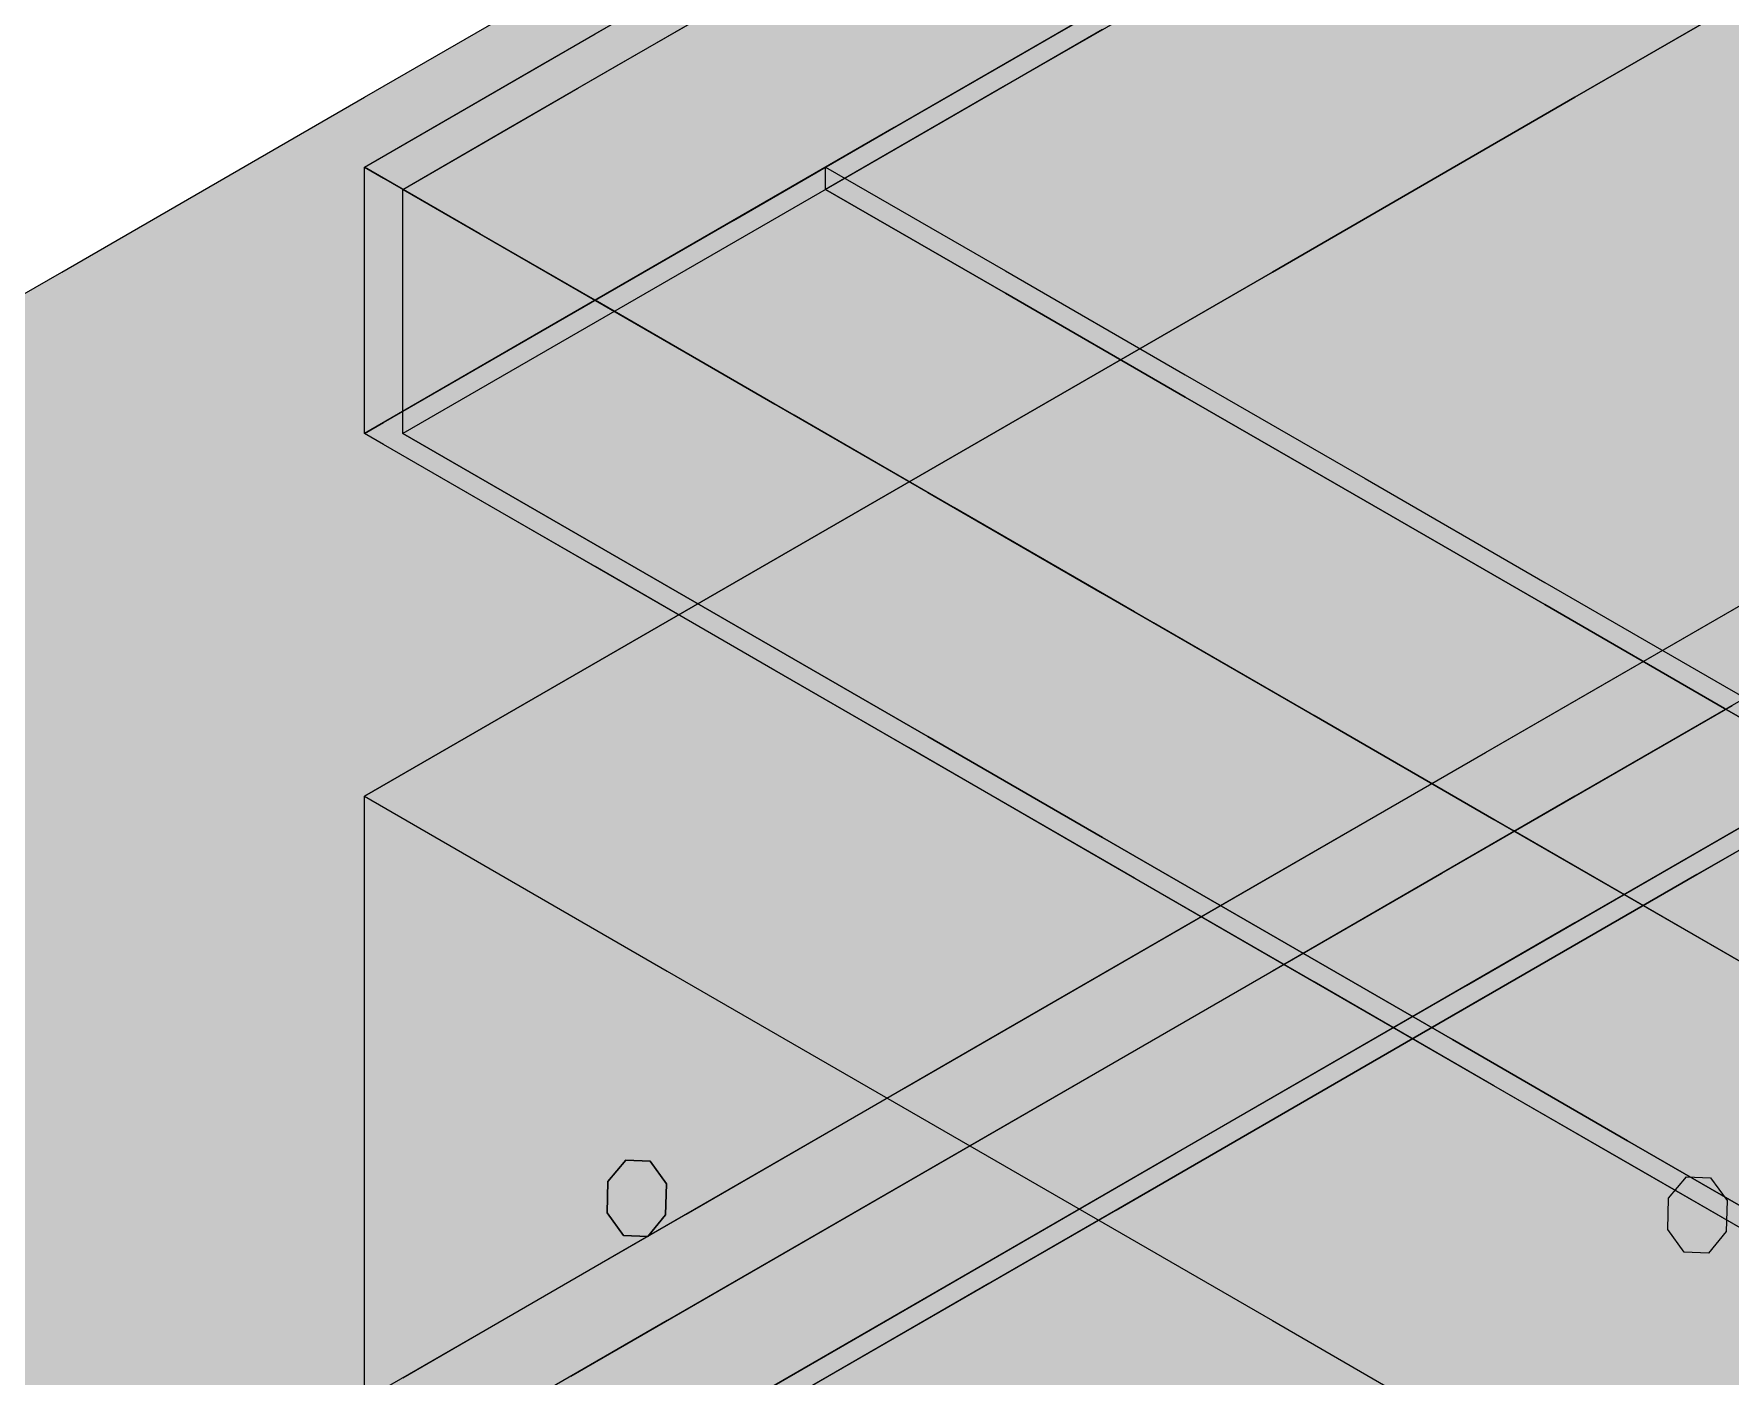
# Model space of a CAD drawing. Header units: metres. Extents: x 349021 to 349543, y 9281040 to 9281959.
# Drawn here: x 349206.6215 to 349206.8642, y 9281044.0771 to 9281044.2691 of the extents above; entities that cross this region are included whole.
import ezdxf

# ---------------------------------------------------------------- set-up
doc = ezdxf.new("R2010")
doc.units = ezdxf.units.M
doc.header["$LTSCALE"] = 0.25
doc.layers.add('ISO-3D', color=7, linetype='CONTINUOUS', lineweight=13)
doc.layers.add('ISO-3D-ARISTAS', color=250, linetype='CONTINUOUS', lineweight=13)

msp = doc.modelspace()

# ---------------------------------------------------------------- linework, layer by layer
at = {"layer": 'ISO-3D', "true_color": 0x8e8d88}
for points in [[(349206.79869, 9281044.285), (349206.75538, 9281044.26), (349206.79869, 9281044.335), (349206.75538, 9281044.31)], [(349206.88529, 9281044.285), (349206.84199, 9281044.26), (349206.88529, 9281044.335), (349206.84199, 9281044.31)], [(349206.75538, 9281044.26), (349206.71208, 9281044.235), (349206.75538, 9281044.31), (349206.71208, 9281044.285)], [(349206.84199, 9281044.26), (349206.79869, 9281044.235), (349206.84199, 9281044.31), (349206.79869, 9281044.285)], [(349206.71208, 9281044.235), (349206.66878, 9281044.21), (349206.71208, 9281044.285), (349206.66878, 9281044.26)], [(349206.79869, 9281044.235), (349206.75538, 9281044.21), (349206.79869, 9281044.285), (349206.75538, 9281044.26)], [(349206.88529, 9281044.2669), (349206.84199, 9281044.2419), (349206.88529, 9281044.285), (349206.84199, 9281044.26)], [(349206.88529, 9281044.235), (349206.84199, 9281044.21), (349206.88529, 9281044.285), (349206.84199, 9281044.26)], [(349206.88529, 9281044.22595), (349206.84199, 9281044.20095), (349206.88529, 9281044.2669), (349206.84199, 9281044.2419)], [(349206.66878, 9281044.21), (349206.62548, 9281044.185), (349206.66878, 9281044.26), (349206.62548, 9281044.235)], [(349206.75538, 9281044.21), (349206.71208, 9281044.185), (349206.75538, 9281044.26), (349206.71208, 9281044.235)], [(349206.84199, 9281044.2419), (349206.79869, 9281044.2169), (349206.84199, 9281044.26), (349206.79869, 9281044.235)], [(349206.84199, 9281044.21), (349206.79869, 9281044.185), (349206.84199, 9281044.26), (349206.79869, 9281044.235)], [(349206.84199, 9281044.20095), (349206.79869, 9281044.17595), (349206.84199, 9281044.2419), (349206.79869, 9281044.2169)], [(349206.62548, 9281044.185), (349206.58218, 9281044.16), (349206.62548, 9281044.235), (349206.58218, 9281044.21)], [(349206.71208, 9281044.185), (349206.66878, 9281044.16), (349206.71208, 9281044.235), (349206.66878, 9281044.21)], [(349206.79869, 9281044.2169), (349206.75538, 9281044.1919), (349206.79869, 9281044.235), (349206.75538, 9281044.21)], [(349206.79869, 9281044.185), (349206.75538, 9281044.16), (349206.79869, 9281044.235), (349206.75538, 9281044.21)], [(349206.88529, 9281044.185), (349206.84199, 9281044.16), (349206.88529, 9281044.235), (349206.84199, 9281044.21)], [(349206.88529, 9281044.185), (349206.84199, 9281044.16), (349206.88529, 9281044.22595), (349206.84199, 9281044.20095)], [(349206.79869, 9281044.17595), (349206.75538, 9281044.15095), (349206.79869, 9281044.2169), (349206.75538, 9281044.1919)], [(349206.66878, 9281044.16), (349206.62548, 9281044.135), (349206.66878, 9281044.21), (349206.62548, 9281044.185)], [(349206.75538, 9281044.1919), (349206.71208, 9281044.1669), (349206.75538, 9281044.21), (349206.71208, 9281044.185)], [(349206.75538, 9281044.16), (349206.71208, 9281044.135), (349206.75538, 9281044.21), (349206.71208, 9281044.185)], [(349206.84199, 9281044.16), (349206.79869, 9281044.135), (349206.84199, 9281044.21), (349206.79869, 9281044.185)], [(349206.84199, 9281044.16), (349206.79869, 9281044.135), (349206.84199, 9281044.20095), (349206.79869, 9281044.17595)], [(349206.88804, 9281044.16531), (349206.84474, 9281044.14031), (349206.88804, 9281044.20024), (349206.84474, 9281044.17524)], [(349206.75538, 9281044.15095), (349206.71208, 9281044.12595), (349206.75538, 9281044.1919), (349206.71208, 9281044.1669)], [(349206.62548, 9281044.135), (349206.58218, 9281044.11), (349206.62548, 9281044.185), (349206.58218, 9281044.16)], [(349206.71208, 9281044.1669), (349206.66878, 9281044.1419), (349206.71208, 9281044.185), (349206.66878, 9281044.16)], [(349206.71208, 9281044.135), (349206.66878, 9281044.11), (349206.71208, 9281044.185), (349206.66878, 9281044.16)], [(349206.79869, 9281044.135), (349206.75538, 9281044.11), (349206.79869, 9281044.185), (349206.75538, 9281044.16)], [(349206.88529, 9281044.1669), (349206.84199, 9281044.1419), (349206.88529, 9281044.185), (349206.84199, 9281044.16)], [(349206.79869, 9281044.135), (349206.75538, 9281044.11), (349206.79869, 9281044.17595), (349206.75538, 9281044.15095)], [(349206.84474, 9281044.14031), (349206.80144, 9281044.11531), (349206.84474, 9281044.17524), (349206.80144, 9281044.15024)], [(349206.901, 9281044.13787), (349206.85944, 9281044.11388), (349206.901, 9281044.17279), (349206.85944, 9281044.1488)], [(349206.71208, 9281044.12595), (349206.66878, 9281044.10095), (349206.71208, 9281044.1669), (349206.66878, 9281044.1419)], [(349206.66878, 9281044.1419), (349206.62548, 9281044.1169), (349206.66878, 9281044.16), (349206.62548, 9281044.135)], [(349206.75538, 9281044.11), (349206.71208, 9281044.085), (349206.75538, 9281044.16), (349206.71208, 9281044.135)], [(349206.84199, 9281044.1419), (349206.79869, 9281044.1169), (349206.84199, 9281044.16), (349206.79869, 9281044.135)], [(349206.75538, 9281044.11), (349206.71208, 9281044.085), (349206.75538, 9281044.15095), (349206.71208, 9281044.12595)], [(349206.80144, 9281044.11531), (349206.75813, 9281044.09031), (349206.80144, 9281044.15024), (349206.75813, 9281044.12524)], [(349206.85944, 9281044.11388), (349206.81789, 9281044.08988), (349206.85944, 9281044.1488), (349206.81789, 9281044.12481)], [(349206.66878, 9281044.10095), (349206.62548, 9281044.07595), (349206.66878, 9281044.1419), (349206.62548, 9281044.1169)], [(349206.901, 9281044.09692), (349206.85944, 9281044.07293), (349206.901, 9281044.13787), (349206.85944, 9281044.11388)], [(349206.62548, 9281044.1169), (349206.58218, 9281044.0919), (349206.62548, 9281044.135), (349206.58218, 9281044.11)], [(349206.71208, 9281044.085), (349206.66878, 9281044.06), (349206.71208, 9281044.135), (349206.66878, 9281044.11)], [(349206.79869, 9281044.1169), (349206.75538, 9281044.0919), (349206.79869, 9281044.135), (349206.75538, 9281044.11)], [(349206.71208, 9281044.085), (349206.66878, 9281044.06), (349206.71208, 9281044.12595), (349206.66878, 9281044.10095)], [(349206.75813, 9281044.09031), (349206.71483, 9281044.06531), (349206.75813, 9281044.12524), (349206.71483, 9281044.10024)], [(349206.81789, 9281044.08988), (349206.77633, 9281044.06589), (349206.81789, 9281044.12481), (349206.77633, 9281044.10082)], [(349206.62548, 9281044.07595), (349206.58218, 9281044.05095), (349206.62548, 9281044.1169), (349206.58218, 9281044.0919)], [(349206.85944, 9281044.07293), (349206.81789, 9281044.04893), (349206.85944, 9281044.11388), (349206.81789, 9281044.08988)], [(349206.75538, 9281044.0919), (349206.71208, 9281044.0669), (349206.75538, 9281044.11), (349206.71208, 9281044.085)], [(349206.66878, 9281044.06), (349206.62548, 9281044.035), (349206.66878, 9281044.10095), (349206.62548, 9281044.07595)], [(349206.71483, 9281044.06531), (349206.67153, 9281044.04031), (349206.71483, 9281044.10024), (349206.67153, 9281044.07524)], [(349206.77633, 9281044.06589), (349206.73477, 9281044.0419), (349206.77633, 9281044.10082), (349206.73477, 9281044.07682)], [(349206.901, 9281044.05597), (349206.85944, 9281044.03198), (349206.901, 9281044.09692), (349206.85944, 9281044.07293)], [(349206.81789, 9281044.04893), (349206.77633, 9281044.02494), (349206.81789, 9281044.08988), (349206.77633, 9281044.06589)], [(349206.71208, 9281044.0669), (349206.66878, 9281044.0419), (349206.71208, 9281044.085), (349206.66878, 9281044.06)]]:
    msp.add_solid(points, dxfattribs=at)
at = {"layer": 'ISO-3D', "true_color": 0xb0aea8}
for points in [[(349206.78425, 9281044.29333), (349206.74095, 9281044.26833), (349206.75538, 9281044.31), (349206.71208, 9281044.285)], [(349206.88529, 9281044.285), (349206.84199, 9281044.26), (349206.85642, 9281044.30167), (349206.81312, 9281044.27667)], [(349206.81312, 9281044.27667), (349206.76982, 9281044.25167), (349206.78425, 9281044.29333), (349206.74095, 9281044.26833)], [(349206.74095, 9281044.26833), (349206.69765, 9281044.24333), (349206.71208, 9281044.285), (349206.66878, 9281044.26)], [(349206.84199, 9281044.26), (349206.79869, 9281044.235), (349206.81312, 9281044.27667), (349206.76982, 9281044.25167)], [(349206.76982, 9281044.25167), (349206.72652, 9281044.22667), (349206.74095, 9281044.26833), (349206.69765, 9281044.24333)], [(349206.69765, 9281044.24333), (349206.65435, 9281044.21833), (349206.66878, 9281044.26), (349206.62548, 9281044.235)], [(349206.79869, 9281044.235), (349206.75538, 9281044.21), (349206.76982, 9281044.25167), (349206.72652, 9281044.22667)], [(349206.72652, 9281044.22667), (349206.68322, 9281044.20167), (349206.69765, 9281044.24333), (349206.65435, 9281044.21833)], [(349206.65435, 9281044.21833), (349206.61105, 9281044.19333), (349206.62548, 9281044.235), (349206.58218, 9281044.21)], [(349206.75538, 9281044.21), (349206.71208, 9281044.185), (349206.72652, 9281044.22667), (349206.68322, 9281044.20167)], [(349206.68322, 9281044.20167), (349206.63991, 9281044.17667), (349206.65435, 9281044.21833), (349206.61105, 9281044.19333)], [(349206.71208, 9281044.185), (349206.66878, 9281044.16), (349206.68322, 9281044.20167), (349206.63991, 9281044.17667)], [(349206.63991, 9281044.17667), (349206.60527, 9281044.15667), (349206.61105, 9281044.19333), (349206.57641, 9281044.17333)], [(349206.901, 9281044.17279), (349206.85944, 9281044.1488), (349206.87075, 9281044.19026), (349206.8292, 9281044.16626)], [(349206.66878, 9281044.16), (349206.63414, 9281044.14), (349206.63991, 9281044.17667), (349206.60527, 9281044.15667)], [(349206.90438, 9281044.14999), (349206.86282, 9281044.12599), (349206.86451, 9281044.173), (349206.82295, 9281044.14901)], [(349206.85944, 9281044.1488), (349206.81789, 9281044.12481), (349206.8292, 9281044.16626), (349206.78764, 9281044.14227)], [(349206.71208, 9281044.135), (349206.67744, 9281044.115), (349206.66878, 9281044.16), (349206.63414, 9281044.14)], [(349206.63414, 9281044.14), (349206.5995, 9281044.12), (349206.60527, 9281044.15667), (349206.57063, 9281044.13667)], [(349206.87075, 9281044.15533), (349206.8292, 9281044.13134), (349206.868, 9281044.15692), (349206.82645, 9281044.13293)], [(349206.86282, 9281044.12599), (349206.82126, 9281044.102), (349206.82295, 9281044.14901), (349206.7814, 9281044.12502)], [(349206.94424, 9281044.12697), (349206.90269, 9281044.10298), (349206.90438, 9281044.14999), (349206.86282, 9281044.12599)], [(349206.81789, 9281044.12481), (349206.77633, 9281044.10082), (349206.78764, 9281044.14227), (349206.74608, 9281044.11828)], [(349206.67744, 9281044.115), (349206.6428, 9281044.095), (349206.63414, 9281044.14), (349206.5995, 9281044.12)], [(349206.75538, 9281044.11), (349206.72074, 9281044.09), (349206.71208, 9281044.135), (349206.67744, 9281044.115)], [(349206.8292, 9281044.13134), (349206.78764, 9281044.10735), (349206.82645, 9281044.13293), (349206.78489, 9281044.10893)], [(349206.82126, 9281044.102), (349206.77971, 9281044.07801), (349206.7814, 9281044.12502), (349206.73984, 9281044.10103)], [(349206.90269, 9281044.10298), (349206.86113, 9281044.07899), (349206.86282, 9281044.12599), (349206.82126, 9281044.102)], [(349206.6428, 9281044.095), (349206.60816, 9281044.075), (349206.5995, 9281044.12), (349206.56486, 9281044.1)], [(349206.77633, 9281044.10082), (349206.73477, 9281044.07682), (349206.74608, 9281044.11828), (349206.70453, 9281044.09429)], [(349206.72074, 9281044.09), (349206.6861, 9281044.07), (349206.67744, 9281044.115), (349206.6428, 9281044.095)], [(349206.79869, 9281044.085), (349206.76405, 9281044.065), (349206.75538, 9281044.11), (349206.72074, 9281044.09)], [(349206.78764, 9281044.10735), (349206.74608, 9281044.08335), (349206.78489, 9281044.10893), (349206.74333, 9281044.08494)], [(349206.94255, 9281044.07996), (349206.901, 9281044.05597), (349206.90269, 9281044.10298), (349206.86113, 9281044.07899)], [(349206.77971, 9281044.07801), (349206.73815, 9281044.05402), (349206.73984, 9281044.10103), (349206.69829, 9281044.07703)], [(349206.86113, 9281044.07899), (349206.81958, 9281044.05499), (349206.82126, 9281044.102), (349206.77971, 9281044.07801)], [(349206.6861, 9281044.07), (349206.65146, 9281044.05), (349206.6428, 9281044.095), (349206.60816, 9281044.075)], [(349206.73477, 9281044.07682), (349206.70453, 9281044.05936), (349206.70453, 9281044.09429), (349206.67428, 9281044.07682)], [(349206.76405, 9281044.065), (349206.7294, 9281044.045), (349206.72074, 9281044.09), (349206.6861, 9281044.07)], [(349206.74608, 9281044.08335), (349206.70453, 9281044.05936), (349206.74333, 9281044.08494), (349206.70178, 9281044.06095)], [(349206.84199, 9281044.06), (349206.80735, 9281044.04), (349206.79869, 9281044.085), (349206.76405, 9281044.065)], [(349206.81958, 9281044.05499), (349206.77802, 9281044.031), (349206.77971, 9281044.07801), (349206.73815, 9281044.05402)], [(349206.901, 9281044.05597), (349206.85944, 9281044.03198), (349206.86113, 9281044.07899), (349206.81958, 9281044.05499)]]:
    msp.add_solid(points, dxfattribs=at)
at = {"layer": 'ISO-3D', "true_color": 0x22252b}
for points in [[(349206.74456, 9281044.27311), (349206.7193, 9281044.25853), (349206.74456, 9281044.29057), (349206.7193, 9281044.27599)], [(349206.74937, 9281044.27272), (349206.72434, 9281044.25826), (349206.74937, 9281044.29018), (349206.72434, 9281044.27573)], [(349206.76982, 9281044.27023), (349206.74456, 9281044.25565), (349206.76982, 9281044.2877), (349206.74456, 9281044.27311)], [(349206.7744, 9281044.2697), (349206.74937, 9281044.25525), (349206.7744, 9281044.28717), (349206.74937, 9281044.27272)], [(349206.78622, 9281044.27653), (349206.7605, 9281044.26168), (349206.78622, 9281044.2797), (349206.7605, 9281044.26485)], [(349206.7193, 9281044.27599), (349206.69404, 9281044.26141), (349206.7193, 9281044.27917), (349206.69404, 9281044.26458)], [(349206.7193, 9281044.25853), (349206.69404, 9281044.24395), (349206.7193, 9281044.27599), (349206.69404, 9281044.26141)], [(349206.72434, 9281044.25826), (349206.69931, 9281044.24381), (349206.72434, 9281044.27573), (349206.69931, 9281044.26128)], [(349206.74456, 9281044.25565), (349206.7193, 9281044.24107), (349206.74456, 9281044.27311), (349206.7193, 9281044.25853)], [(349206.74937, 9281044.25525), (349206.72434, 9281044.2408), (349206.74937, 9281044.27272), (349206.72434, 9281044.25826)], [(349206.7605, 9281044.26168), (349206.73477, 9281044.24682), (349206.7605, 9281044.26485), (349206.73477, 9281044.25)], [(349206.69404, 9281044.26141), (349206.66878, 9281044.24682), (349206.69404, 9281044.26458), (349206.66878, 9281044.25)], [(349206.69404, 9281044.24395), (349206.66878, 9281044.22936), (349206.69404, 9281044.26141), (349206.66878, 9281044.24682)], [(349206.69931, 9281044.24381), (349206.67428, 9281044.22936), (349206.69931, 9281044.26128), (349206.67428, 9281044.24682)], [(349206.7193, 9281044.24107), (349206.69404, 9281044.22648), (349206.7193, 9281044.25853), (349206.69404, 9281044.24395)], [(349206.72434, 9281044.2408), (349206.69931, 9281044.22635), (349206.72434, 9281044.25826), (349206.69931, 9281044.24381)], [(349206.69404, 9281044.22648), (349206.66878, 9281044.2119), (349206.69404, 9281044.24395), (349206.66878, 9281044.22936)], [(349206.69931, 9281044.22635), (349206.67428, 9281044.2119), (349206.69931, 9281044.24381), (349206.67428, 9281044.22936)]]:
    msp.add_solid(points, dxfattribs=at)
at = {"layer": 'ISO-3D', "true_color": 0x2b2e35}
for points in [[(349206.78622, 9281044.2797), (349206.7605, 9281044.26485), (349206.76973, 9281044.28923), (349206.744, 9281044.27438)], [(349206.78622, 9281044.27653), (349206.7605, 9281044.26168), (349206.7711, 9281044.28526), (349206.74538, 9281044.27041)], [(349206.744, 9281044.27438), (349206.71828, 9281044.25952), (349206.7275, 9281044.2839), (349206.70178, 9281044.26905)], [(349206.74538, 9281044.27041), (349206.71965, 9281044.25556), (349206.73025, 9281044.27914), (349206.70453, 9281044.26429)], [(349206.7605, 9281044.26485), (349206.73477, 9281044.25), (349206.744, 9281044.27438), (349206.71828, 9281044.25952)], [(349206.7605, 9281044.26168), (349206.73477, 9281044.24682), (349206.74538, 9281044.27041), (349206.71965, 9281044.25556)], [(349206.7744, 9281044.2697), (349206.74937, 9281044.25525), (349206.77165, 9281044.27129), (349206.74662, 9281044.25684)], [(349206.71828, 9281044.25952), (349206.70178, 9281044.25), (349206.70178, 9281044.26905), (349206.68528, 9281044.25952)], [(349206.71965, 9281044.25556), (349206.70453, 9281044.24682), (349206.70453, 9281044.26429), (349206.6894, 9281044.25556)], [(349206.70178, 9281044.25), (349206.68528, 9281044.24047), (349206.68528, 9281044.25952), (349206.66878, 9281044.25)], [(349206.73477, 9281044.25), (349206.71828, 9281044.24047), (349206.71828, 9281044.25952), (349206.70178, 9281044.25)], [(349206.70453, 9281044.24682), (349206.6894, 9281044.23809), (349206.6894, 9281044.25556), (349206.67428, 9281044.24682)], [(349206.73477, 9281044.24682), (349206.71965, 9281044.23809), (349206.71965, 9281044.25556), (349206.70453, 9281044.24682)], [(349206.74937, 9281044.25525), (349206.72434, 9281044.2408), (349206.74662, 9281044.25684), (349206.72159, 9281044.24239)], [(349206.71828, 9281044.24047), (349206.70178, 9281044.23095), (349206.70178, 9281044.25), (349206.68528, 9281044.24047)], [(349206.7605, 9281044.23515), (349206.744, 9281044.22562), (349206.73477, 9281044.25), (349206.71828, 9281044.24047)], [(349206.71965, 9281044.23809), (349206.70453, 9281044.22936), (349206.70453, 9281044.24682), (349206.6894, 9281044.23809)], [(349206.7605, 9281044.23197), (349206.74538, 9281044.22324), (349206.73477, 9281044.24682), (349206.71965, 9281044.23809)], [(349206.72434, 9281044.2408), (349206.69931, 9281044.22635), (349206.72159, 9281044.24239), (349206.69656, 9281044.22794)], [(349206.744, 9281044.22562), (349206.7275, 9281044.2161), (349206.71828, 9281044.24047), (349206.70178, 9281044.23095)], [(349206.74538, 9281044.22324), (349206.73025, 9281044.21451), (349206.71965, 9281044.23809), (349206.70453, 9281044.22936)], [(349206.78622, 9281044.2203), (349206.76973, 9281044.21077), (349206.7605, 9281044.23515), (349206.744, 9281044.22562)], [(349206.78622, 9281044.21712), (349206.7711, 9281044.20839), (349206.7605, 9281044.23197), (349206.74538, 9281044.22324)], [(349206.69931, 9281044.22635), (349206.67428, 9281044.2119), (349206.69656, 9281044.22794), (349206.67153, 9281044.21349)], [(349206.76973, 9281044.21077), (349206.75323, 9281044.20125), (349206.744, 9281044.22562), (349206.7275, 9281044.2161)], [(349206.7711, 9281044.20839), (349206.75598, 9281044.19966), (349206.74538, 9281044.22324), (349206.73025, 9281044.21451)], [(349206.81195, 9281044.20544), (349206.79545, 9281044.19592), (349206.78622, 9281044.2203), (349206.76973, 9281044.21077)], [(349206.81195, 9281044.20227), (349206.79683, 9281044.19354), (349206.78622, 9281044.21712), (349206.7711, 9281044.20839)], [(349206.67428, 9281044.2119), (349206.67153, 9281044.21031), (349206.67153, 9281044.21349), (349206.66878, 9281044.2119)], [(349206.69931, 9281044.19745), (349206.69656, 9281044.19586), (349206.67428, 9281044.2119), (349206.67153, 9281044.21031)], [(349206.79545, 9281044.19592), (349206.77895, 9281044.18639), (349206.76973, 9281044.21077), (349206.75323, 9281044.20125)], [(349206.79683, 9281044.19354), (349206.7817, 9281044.18481), (349206.7711, 9281044.20839), (349206.75598, 9281044.19966)], [(349206.83767, 9281044.19059), (349206.82118, 9281044.18107), (349206.81195, 9281044.20544), (349206.79545, 9281044.19592)], [(349206.83767, 9281044.18742), (349206.82255, 9281044.17868), (349206.81195, 9281044.20227), (349206.79683, 9281044.19354)], [(349206.72434, 9281044.183), (349206.72159, 9281044.18141), (349206.69931, 9281044.19745), (349206.69656, 9281044.19586)], [(349206.82118, 9281044.18107), (349206.80468, 9281044.17154), (349206.79545, 9281044.19592), (349206.77895, 9281044.18639)], [(349206.82255, 9281044.17868), (349206.80743, 9281044.16995), (349206.79683, 9281044.19354), (349206.7817, 9281044.18481)], [(349206.8634, 9281044.17574), (349206.8469, 9281044.16621), (349206.83767, 9281044.19059), (349206.82118, 9281044.18107)], [(349206.8634, 9281044.17256), (349206.84828, 9281044.16383), (349206.83767, 9281044.18742), (349206.82255, 9281044.17868)], [(349206.74937, 9281044.16855), (349206.74662, 9281044.16696), (349206.72434, 9281044.183), (349206.72159, 9281044.18141)], [(349206.8469, 9281044.16621), (349206.8304, 9281044.15669), (349206.82118, 9281044.18107), (349206.80468, 9281044.17154)], [(349206.84828, 9281044.16383), (349206.83315, 9281044.1551), (349206.82255, 9281044.17868), (349206.80743, 9281044.16995)], [(349206.88912, 9281044.16089), (349206.87263, 9281044.15136), (349206.8634, 9281044.17574), (349206.8469, 9281044.16621)], [(349206.88912, 9281044.15771), (349206.874, 9281044.14898), (349206.8634, 9281044.17256), (349206.84828, 9281044.16383)], [(349206.7744, 9281044.1541), (349206.77165, 9281044.15251), (349206.74937, 9281044.16855), (349206.74662, 9281044.16696)], [(349206.87263, 9281044.15136), (349206.85613, 9281044.14184), (349206.8469, 9281044.16621), (349206.8304, 9281044.15669)], [(349206.874, 9281044.14898), (349206.85888, 9281044.14025), (349206.84828, 9281044.16383), (349206.83315, 9281044.1551)], [(349206.79943, 9281044.13964), (349206.79668, 9281044.13806), (349206.7744, 9281044.1541), (349206.77165, 9281044.15251)], [(349206.89835, 9281044.13651), (349206.88185, 9281044.12698), (349206.87263, 9281044.15136), (349206.85613, 9281044.14184)], [(349206.89973, 9281044.13413), (349206.8846, 9281044.1254), (349206.874, 9281044.14898), (349206.85888, 9281044.14025)], [(349206.82446, 9281044.12519), (349206.82171, 9281044.12361), (349206.79943, 9281044.13964), (349206.79668, 9281044.13806)], [(349206.84949, 9281044.11074), (349206.84674, 9281044.10916), (349206.82446, 9281044.12519), (349206.82171, 9281044.12361)], [(349206.87452, 9281044.09629), (349206.87177, 9281044.0947), (349206.84949, 9281044.11074), (349206.84674, 9281044.10916)]]:
    msp.add_solid(points, dxfattribs=at)
at = {"layer": 'ISO-3D', "true_color": 0x262a30}
for points in [[(349206.67153, 9281044.24524), (349206.66878, 9281044.24682), (349206.67153, 9281044.24841), (349206.66878, 9281044.25)], [(349206.68665, 9281044.23651), (349206.67153, 9281044.24524), (349206.68665, 9281044.23968), (349206.67153, 9281044.24841)], [(349206.7605, 9281044.23197), (349206.73477, 9281044.24682), (349206.7605, 9281044.23515), (349206.73477, 9281044.25)], [(349206.67153, 9281044.22777), (349206.66878, 9281044.22936), (349206.67153, 9281044.24524), (349206.66878, 9281044.24682)], [(349206.69931, 9281044.21491), (349206.67428, 9281044.22936), (349206.69931, 9281044.23237), (349206.67428, 9281044.24682)], [(349206.68665, 9281044.21904), (349206.67153, 9281044.22777), (349206.68665, 9281044.23651), (349206.67153, 9281044.24524)], [(349206.70178, 9281044.22777), (349206.68665, 9281044.23651), (349206.70178, 9281044.23095), (349206.68665, 9281044.23968)], [(349206.70178, 9281044.21031), (349206.68665, 9281044.21904), (349206.70178, 9281044.22777), (349206.68665, 9281044.23651)], [(349206.78622, 9281044.21712), (349206.7605, 9281044.23197), (349206.78622, 9281044.2203), (349206.7605, 9281044.23515)], [(349206.72434, 9281044.20046), (349206.69931, 9281044.21491), (349206.72434, 9281044.21792), (349206.69931, 9281044.23237)], [(349206.7275, 9281044.21292), (349206.70178, 9281044.22777), (349206.7275, 9281044.2161), (349206.70178, 9281044.23095)], [(349206.67153, 9281044.21031), (349206.66878, 9281044.2119), (349206.67153, 9281044.22777), (349206.66878, 9281044.22936)], [(349206.69931, 9281044.19745), (349206.67428, 9281044.2119), (349206.69931, 9281044.21491), (349206.67428, 9281044.22936)], [(349206.68665, 9281044.20158), (349206.67153, 9281044.21031), (349206.68665, 9281044.21904), (349206.67153, 9281044.22777)], [(349206.7275, 9281044.19546), (349206.70178, 9281044.21031), (349206.7275, 9281044.21292), (349206.70178, 9281044.22777)], [(349206.70178, 9281044.19285), (349206.68665, 9281044.20158), (349206.70178, 9281044.21031), (349206.68665, 9281044.21904)], [(349206.81195, 9281044.20227), (349206.78622, 9281044.21712), (349206.81195, 9281044.20544), (349206.78622, 9281044.2203)], [(349206.74937, 9281044.18601), (349206.72434, 9281044.20046), (349206.74937, 9281044.20347), (349206.72434, 9281044.21792)], [(349206.72434, 9281044.183), (349206.69931, 9281044.19745), (349206.72434, 9281044.20046), (349206.69931, 9281044.21491)], [(349206.75323, 9281044.19807), (349206.7275, 9281044.21292), (349206.75323, 9281044.20125), (349206.7275, 9281044.2161)], [(349206.75323, 9281044.18061), (349206.7275, 9281044.19546), (349206.75323, 9281044.19807), (349206.7275, 9281044.21292)], [(349206.7275, 9281044.178), (349206.70178, 9281044.19285), (349206.7275, 9281044.19546), (349206.70178, 9281044.21031)], [(349206.83767, 9281044.18742), (349206.81195, 9281044.20227), (349206.83767, 9281044.19059), (349206.81195, 9281044.20544)], [(349206.7744, 9281044.17156), (349206.74937, 9281044.18601), (349206.7744, 9281044.18902), (349206.74937, 9281044.20347)], [(349206.74937, 9281044.16855), (349206.72434, 9281044.183), (349206.74937, 9281044.18601), (349206.72434, 9281044.20046)], [(349206.77895, 9281044.18322), (349206.75323, 9281044.19807), (349206.77895, 9281044.18639), (349206.75323, 9281044.20125)], [(349206.77895, 9281044.16576), (349206.75323, 9281044.18061), (349206.77895, 9281044.18322), (349206.75323, 9281044.19807)], [(349206.75323, 9281044.16315), (349206.7275, 9281044.178), (349206.75323, 9281044.18061), (349206.7275, 9281044.19546)], [(349206.8634, 9281044.17256), (349206.83767, 9281044.18742), (349206.8634, 9281044.17574), (349206.83767, 9281044.19059)], [(349206.79943, 9281044.15711), (349206.7744, 9281044.17156), (349206.79943, 9281044.17457), (349206.7744, 9281044.18902)], [(349206.7744, 9281044.1541), (349206.74937, 9281044.16855), (349206.7744, 9281044.17156), (349206.74937, 9281044.18601)], [(349206.80468, 9281044.16837), (349206.77895, 9281044.18322), (349206.80468, 9281044.17154), (349206.77895, 9281044.18639)], [(349206.80468, 9281044.1509), (349206.77895, 9281044.16576), (349206.80468, 9281044.16837), (349206.77895, 9281044.18322)], [(349206.77895, 9281044.14829), (349206.75323, 9281044.16315), (349206.77895, 9281044.16576), (349206.75323, 9281044.18061)], [(349206.88912, 9281044.15771), (349206.8634, 9281044.17256), (349206.88912, 9281044.16089), (349206.8634, 9281044.17574)], [(349206.82446, 9281044.14266), (349206.79943, 9281044.15711), (349206.82446, 9281044.16012), (349206.79943, 9281044.17457)], [(349206.79943, 9281044.13964), (349206.7744, 9281044.1541), (349206.79943, 9281044.15711), (349206.7744, 9281044.17156)], [(349206.8304, 9281044.15351), (349206.80468, 9281044.16837), (349206.8304, 9281044.15669), (349206.80468, 9281044.17154)], [(349206.8304, 9281044.13605), (349206.80468, 9281044.1509), (349206.8304, 9281044.15351), (349206.80468, 9281044.16837)], [(349206.80468, 9281044.13344), (349206.77895, 9281044.14829), (349206.80468, 9281044.1509), (349206.77895, 9281044.16576)], [(349206.84949, 9281044.12821), (349206.82446, 9281044.14266), (349206.84949, 9281044.14567), (349206.82446, 9281044.16012)], [(349206.82446, 9281044.12519), (349206.79943, 9281044.13964), (349206.82446, 9281044.14266), (349206.79943, 9281044.15711)], [(349206.85613, 9281044.13866), (349206.8304, 9281044.15351), (349206.85613, 9281044.14184), (349206.8304, 9281044.15669)], [(349206.85613, 9281044.1212), (349206.8304, 9281044.13605), (349206.85613, 9281044.13866), (349206.8304, 9281044.15351)], [(349206.8304, 9281044.11859), (349206.80468, 9281044.13344), (349206.8304, 9281044.13605), (349206.80468, 9281044.1509)], [(349206.87452, 9281044.11375), (349206.84949, 9281044.12821), (349206.87452, 9281044.13122), (349206.84949, 9281044.14567)], [(349206.84949, 9281044.11074), (349206.82446, 9281044.12519), (349206.84949, 9281044.12821), (349206.82446, 9281044.14266)], [(349206.88185, 9281044.12381), (349206.85613, 9281044.13866), (349206.88185, 9281044.12698), (349206.85613, 9281044.14184)], [(349206.88185, 9281044.10635), (349206.85613, 9281044.1212), (349206.88185, 9281044.12381), (349206.85613, 9281044.13866)], [(349206.85613, 9281044.10374), (349206.8304, 9281044.11859), (349206.85613, 9281044.1212), (349206.8304, 9281044.13605)], [(349206.87452, 9281044.09629), (349206.84949, 9281044.11074), (349206.87452, 9281044.11375), (349206.84949, 9281044.12821)], [(349206.88185, 9281044.08888), (349206.85613, 9281044.10374), (349206.88185, 9281044.10635), (349206.85613, 9281044.1212)]]:
    msp.add_solid(points, dxfattribs=at)
at = {"layer": 'ISO-3D', "true_color": 0x9e9d98}
for points in [[(349206.71208, 9281044.085), (349206.66878, 9281044.11), (349206.71208, 9281044.135), (349206.66878, 9281044.16)], [(349206.75538, 9281044.06), (349206.71208, 9281044.085), (349206.75538, 9281044.11), (349206.71208, 9281044.135)], [(349206.71208, 9281044.035), (349206.66878, 9281044.06), (349206.71208, 9281044.085), (349206.66878, 9281044.11)], [(349206.79869, 9281044.035), (349206.75538, 9281044.06), (349206.79869, 9281044.085), (349206.75538, 9281044.11)], [(349206.75538, 9281044.01), (349206.71208, 9281044.035), (349206.75538, 9281044.06), (349206.71208, 9281044.085)], [(349206.84199, 9281044.01), (349206.79869, 9281044.035), (349206.84199, 9281044.06), (349206.79869, 9281044.085)]]:
    msp.add_solid(points, dxfattribs=at)
at = {"layer": 'ISO-3D', "true_color": 0x593825}
for points in [[(349206.74157, 9281044.10429), (349206.74411, 9281044.10735), (349206.70363, 9281044.10488), (349206.70617, 9281044.10795)], [(349206.77951, 9281044.10369), (349206.78205, 9281044.10676), (349206.74157, 9281044.10429), (349206.74411, 9281044.10735)], [(349206.81745, 9281044.1031), (349206.81999, 9281044.10616), (349206.77951, 9281044.10369), (349206.78205, 9281044.10676)], [(349206.85539, 9281044.1025), (349206.85793, 9281044.10557), (349206.81745, 9281044.1031), (349206.81999, 9281044.10616)], [(349206.74982, 9281044.09952), (349206.74728, 9281044.09646), (349206.71188, 9281044.10012), (349206.70934, 9281044.09705)], [(349206.78776, 9281044.09893), (349206.78522, 9281044.09586), (349206.74982, 9281044.09952), (349206.74728, 9281044.09646)], [(349206.8257, 9281044.09833), (349206.82316, 9281044.09527), (349206.78776, 9281044.09893), (349206.78522, 9281044.09586)], [(349206.86364, 9281044.09774), (349206.8611, 9281044.09467), (349206.8257, 9281044.09833), (349206.82316, 9281044.09527)]]:
    msp.add_solid(points, dxfattribs=at)
at = {"layer": 'ISO-3D', "true_color": 0x805135}
for points in [[(349206.70775, 9281044.1025), (349206.70363, 9281044.10488), (349206.70617, 9281044.10795)], [(349206.70775, 9281044.1025), (349206.70617, 9281044.10795), (349206.70964, 9281044.10782)], [(349206.70775, 9281044.1025), (349206.70964, 9281044.10782), (349206.712, 9281044.10458)], [(349206.70775, 9281044.1025), (349206.7035, 9281044.10042), (349206.70363, 9281044.10488)], [(349206.70775, 9281044.1025), (349206.712, 9281044.10458), (349206.71188, 9281044.10012)], [(349206.85951, 9281044.10012), (349206.85539, 9281044.1025), (349206.85793, 9281044.10557)], [(349206.85951, 9281044.10012), (349206.85793, 9281044.10557), (349206.8614, 9281044.10544)], [(349206.85951, 9281044.10012), (349206.8614, 9281044.10544), (349206.86376, 9281044.1022)], [(349206.70775, 9281044.1025), (349206.70587, 9281044.09718), (349206.7035, 9281044.10042)], [(349206.70775, 9281044.1025), (349206.70934, 9281044.09705), (349206.70587, 9281044.09718)], [(349206.70775, 9281044.1025), (349206.71188, 9281044.10012), (349206.70934, 9281044.09705)], [(349206.85951, 9281044.10012), (349206.85526, 9281044.09804), (349206.85539, 9281044.1025)], [(349206.85951, 9281044.10012), (349206.86376, 9281044.1022), (349206.86364, 9281044.09774)], [(349206.85951, 9281044.10012), (349206.85763, 9281044.09479), (349206.85526, 9281044.09804)], [(349206.85951, 9281044.10012), (349206.8611, 9281044.09467), (349206.85763, 9281044.09479)], [(349206.85951, 9281044.10012), (349206.86364, 9281044.09774), (349206.8611, 9281044.09467)]]:
    msp.add_solid(points, dxfattribs=at)
at = {"layer": 'ISO-3D', "true_color": 0x5f3c27}
for points in [[(349206.74411, 9281044.10735), (349206.74758, 9281044.10723), (349206.70617, 9281044.10795), (349206.70964, 9281044.10782)], [(349206.78205, 9281044.10676), (349206.78552, 9281044.10663), (349206.74411, 9281044.10735), (349206.74758, 9281044.10723)], [(349206.81999, 9281044.10616), (349206.82346, 9281044.10604), (349206.78205, 9281044.10676), (349206.78552, 9281044.10663)], [(349206.85793, 9281044.10557), (349206.8614, 9281044.10544), (349206.81999, 9281044.10616), (349206.82346, 9281044.10604)], [(349206.74728, 9281044.09646), (349206.74381, 9281044.09658), (349206.70934, 9281044.09705), (349206.70587, 9281044.09718)], [(349206.78522, 9281044.09586), (349206.78175, 9281044.09599), (349206.74728, 9281044.09646), (349206.74381, 9281044.09658)], [(349206.82316, 9281044.09527), (349206.81969, 9281044.09539), (349206.78522, 9281044.09586), (349206.78175, 9281044.09599)], [(349206.8611, 9281044.09467), (349206.85763, 9281044.09479), (349206.82316, 9281044.09527), (349206.81969, 9281044.09539)]]:
    msp.add_solid(points, dxfattribs=at)
at = {"layer": 'ISO-3D', "true_color": 0x6e462e}
for points in [[(349206.74758, 9281044.10723), (349206.74994, 9281044.10399), (349206.70964, 9281044.10782), (349206.712, 9281044.10458)], [(349206.78552, 9281044.10663), (349206.78788, 9281044.10339), (349206.74758, 9281044.10723), (349206.74994, 9281044.10399)], [(349206.82346, 9281044.10604), (349206.82582, 9281044.1028), (349206.78552, 9281044.10663), (349206.78788, 9281044.10339)], [(349206.8614, 9281044.10544), (349206.86376, 9281044.1022), (349206.82346, 9281044.10604), (349206.82582, 9281044.1028)], [(349206.74381, 9281044.09658), (349206.74144, 9281044.09982), (349206.70587, 9281044.09718), (349206.7035, 9281044.10042)], [(349206.78175, 9281044.09599), (349206.77938, 9281044.09923), (349206.74381, 9281044.09658), (349206.74144, 9281044.09982)], [(349206.81969, 9281044.09539), (349206.81732, 9281044.09863), (349206.78175, 9281044.09599), (349206.77938, 9281044.09923)], [(349206.85763, 9281044.09479), (349206.85526, 9281044.09804), (349206.81969, 9281044.09539), (349206.81732, 9281044.09863)]]:
    msp.add_solid(points, dxfattribs=at)
at = {"layer": 'ISO-3D', "true_color": 0x6c442d}
for points in [[(349206.74144, 9281044.09982), (349206.74157, 9281044.10429), (349206.7035, 9281044.10042), (349206.70363, 9281044.10488)], [(349206.74994, 9281044.10399), (349206.74982, 9281044.09952), (349206.712, 9281044.10458), (349206.71188, 9281044.10012)], [(349206.77938, 9281044.09923), (349206.77951, 9281044.10369), (349206.74144, 9281044.09982), (349206.74157, 9281044.10429)], [(349206.78788, 9281044.10339), (349206.78776, 9281044.09893), (349206.74994, 9281044.10399), (349206.74982, 9281044.09952)], [(349206.81732, 9281044.09863), (349206.81745, 9281044.1031), (349206.77938, 9281044.09923), (349206.77951, 9281044.10369)], [(349206.82582, 9281044.1028), (349206.8257, 9281044.09833), (349206.78788, 9281044.10339), (349206.78776, 9281044.09893)], [(349206.85526, 9281044.09804), (349206.85539, 9281044.1025), (349206.81732, 9281044.09863), (349206.81745, 9281044.1031)], [(349206.86376, 9281044.1022), (349206.86364, 9281044.09774), (349206.82582, 9281044.1028), (349206.8257, 9281044.09833)]]:
    msp.add_solid(points, dxfattribs=at)
at = {"layer": 'ISO-3D-ARISTAS', "color": 250}
for p, q in [((349206.66878, 9281044.26), (349206.71208, 9281044.285)), ((349206.66878, 9281044.26), (349206.71208, 9281044.285)), ((349206.84199, 9281044.26), (349206.88529, 9281044.285)), ((349206.88529, 9281044.285), (349206.84199, 9281044.26)), ((349206.70178, 9281044.26905), (349206.7275, 9281044.2839)), ((349206.78622, 9281044.2797), (349206.7605, 9281044.26485)), ((349206.7605, 9281044.26485), (349206.78622, 9281044.2797)), ((349206.69404, 9281044.26458), (349206.7193, 9281044.27917)), ((349206.70453, 9281044.26429), (349206.73025, 9281044.27914)), ((349206.69931, 9281044.26128), (349206.72434, 9281044.27573)), ((349206.78622, 9281044.27653), (349206.7605, 9281044.26168)), ((349206.78622, 9281044.27653), (349206.7605, 9281044.26168)), ((349206.76982, 9281044.27023), (349206.74456, 9281044.25565)), ((349206.74662, 9281044.25684), (349206.77165, 9281044.27129)), ((349206.7744, 9281044.2697), (349206.74937, 9281044.25525)), ((349206.7744, 9281044.2697), (349206.74937, 9281044.25525)), ((349206.68528, 9281044.25952), (349206.70178, 9281044.26905)), ((349206.7605, 9281044.26485), (349206.73477, 9281044.25)), ((349206.73477, 9281044.25), (349206.7605, 9281044.26485)), ((349206.66878, 9281044.25), (349206.69404, 9281044.26458)), ((349206.6894, 9281044.25556), (349206.70453, 9281044.26429)), ((349206.62548, 9281044.235), (349206.66878, 9281044.26)), ((349206.62548, 9281044.235), (349206.66878, 9281044.26)), ((349206.67428, 9281044.24682), (349206.69931, 9281044.26128)), ((349206.7605, 9281044.26168), (349206.73477, 9281044.24682)), ((349206.7605, 9281044.26168), (349206.73477, 9281044.24682)), ((349206.79869, 9281044.235), (349206.84199, 9281044.26)), ((349206.84199, 9281044.26), (349206.79869, 9281044.235)), ((349206.66878, 9281044.25), (349206.68528, 9281044.25952)), ((349206.67428, 9281044.24682), (349206.6894, 9281044.25556)), ((349206.74456, 9281044.25565), (349206.7193, 9281044.24107)), ((349206.72159, 9281044.24239), (349206.74662, 9281044.25684)), ((349206.74937, 9281044.25525), (349206.72434, 9281044.2408)), ((349206.74937, 9281044.25525), (349206.72434, 9281044.2408)), ((349206.66878, 9281044.24682), (349206.66878, 9281044.25)), ((349206.66878, 9281044.24682), (349206.66878, 9281044.25)), ((349206.66878, 9281044.25), (349206.67153, 9281044.24841)), ((349206.68528, 9281044.24047), (349206.66878, 9281044.25)), ((349206.67153, 9281044.24841), (349206.68665, 9281044.23968)), ((349206.73477, 9281044.24682), (349206.73477, 9281044.25)), ((349206.73477, 9281044.24682), (349206.73477, 9281044.25)), ((349206.73477, 9281044.25), (349206.7605, 9281044.23515)), ((349206.73477, 9281044.25), (349206.7605, 9281044.23515)), ((349206.66878, 9281044.22936), (349206.66878, 9281044.24682)), ((349206.66878, 9281044.22936), (349206.66878, 9281044.24682)), ((349206.67428, 9281044.22936), (349206.67428, 9281044.24682)), ((349206.6894, 9281044.23809), (349206.67428, 9281044.24682)), ((349206.67428, 9281044.22936), (349206.67428, 9281044.24682)), ((349206.67428, 9281044.24682), (349206.69931, 9281044.23237)), ((349206.7605, 9281044.23197), (349206.73477, 9281044.24682)), ((349206.73477, 9281044.24682), (349206.7605, 9281044.23197)), ((349206.70178, 9281044.23095), (349206.68528, 9281044.24047)), ((349206.7193, 9281044.24107), (349206.69404, 9281044.22648)), ((349206.69656, 9281044.22794), (349206.72159, 9281044.24239)), ((349206.72434, 9281044.2408), (349206.69931, 9281044.22635)), ((349206.72434, 9281044.2408), (349206.69931, 9281044.22635)), ((349206.68665, 9281044.23968), (349206.70178, 9281044.23095)), ((349206.70453, 9281044.22936), (349206.6894, 9281044.23809)), ((349206.58218, 9281044.21), (349206.62548, 9281044.235)), ((349206.58218, 9281044.21), (349206.62548, 9281044.235)), ((349206.75538, 9281044.21), (349206.79869, 9281044.235)), ((349206.79869, 9281044.235), (349206.75538, 9281044.21)), ((349206.7605, 9281044.23515), (349206.78622, 9281044.2203)), ((349206.7605, 9281044.23515), (349206.78622, 9281044.2203)), ((349206.69931, 9281044.23237), (349206.72434, 9281044.21792)), ((349206.7275, 9281044.2161), (349206.70178, 9281044.23095)), ((349206.70178, 9281044.23095), (349206.7275, 9281044.2161)), ((349206.78622, 9281044.21712), (349206.7605, 9281044.23197)), ((349206.7605, 9281044.23197), (349206.78622, 9281044.21712)), ((349206.66878, 9281044.2119), (349206.66878, 9281044.22936)), ((349206.66878, 9281044.2119), (349206.66878, 9281044.22936)), ((349206.67428, 9281044.2119), (349206.67428, 9281044.22936)), ((349206.67428, 9281044.2119), (349206.67428, 9281044.22936)), ((349206.73025, 9281044.21451), (349206.70453, 9281044.22936)), ((349206.69404, 9281044.22648), (349206.66878, 9281044.2119)), ((349206.67153, 9281044.21349), (349206.69656, 9281044.22794)), ((349206.69931, 9281044.22635), (349206.67428, 9281044.2119)), ((349206.69931, 9281044.22635), (349206.67428, 9281044.2119)), ((349206.78622, 9281044.2203), (349206.81195, 9281044.20544)), ((349206.78622, 9281044.2203), (349206.81195, 9281044.20544)), ((349206.72434, 9281044.21792), (349206.74937, 9281044.20347)), ((349206.81195, 9281044.20227), (349206.78622, 9281044.21712)), ((349206.78622, 9281044.21712), (349206.81195, 9281044.20227)), ((349206.75323, 9281044.20125), (349206.7275, 9281044.2161)), ((349206.7275, 9281044.2161), (349206.75323, 9281044.20125)), ((349206.75598, 9281044.19966), (349206.73025, 9281044.21451)), ((349206.66878, 9281044.2119), (349206.67153, 9281044.21349)), ((349206.67153, 9281044.21031), (349206.66878, 9281044.2119)), ((349206.67153, 9281044.21031), (349206.66878, 9281044.2119)), ((349206.67428, 9281044.2119), (349206.69931, 9281044.19745)), ((349206.69931, 9281044.19745), (349206.67428, 9281044.2119)), ((349206.69656, 9281044.19586), (349206.67153, 9281044.21031)), ((349206.68665, 9281044.20158), (349206.67153, 9281044.21031)), ((349206.71208, 9281044.185), (349206.75538, 9281044.21)), ((349206.75538, 9281044.21), (349206.71208, 9281044.185)), ((349206.81195, 9281044.20544), (349206.83767, 9281044.19059)), ((349206.81195, 9281044.20544), (349206.83767, 9281044.19059)), ((349206.70178, 9281044.19285), (349206.68665, 9281044.20158)), ((349206.74937, 9281044.20347), (349206.7744, 9281044.18902)), ((349206.83767, 9281044.18742), (349206.81195, 9281044.20227)), ((349206.81195, 9281044.20227), (349206.83767, 9281044.18742)), ((349206.77895, 9281044.18639), (349206.75323, 9281044.20125)), ((349206.75323, 9281044.20125), (349206.77895, 9281044.18639)), ((349206.7817, 9281044.18481), (349206.75598, 9281044.19966)), ((349206.84474, 9281044.17524), (349206.88804, 9281044.20024)), ((349206.69931, 9281044.19745), (349206.72434, 9281044.183)), ((349206.72434, 9281044.183), (349206.69931, 9281044.19745)), ((349206.72159, 9281044.18141), (349206.69656, 9281044.19586)), ((349206.7275, 9281044.178), (349206.70178, 9281044.19285)), ((349206.8292, 9281044.16626), (349206.87075, 9281044.19026)), ((349206.83767, 9281044.19059), (349206.8634, 9281044.17574)), ((349206.83767, 9281044.19059), (349206.8634, 9281044.17574)), ((349206.7744, 9281044.18902), (349206.79943, 9281044.17457)), ((349206.8634, 9281044.17256), (349206.83767, 9281044.18742)), ((349206.83767, 9281044.18742), (349206.8634, 9281044.17256)), ((349206.66878, 9281044.16), (349206.71208, 9281044.185)), ((349206.71208, 9281044.185), (349206.66878, 9281044.16)), ((349206.80468, 9281044.17154), (349206.77895, 9281044.18639)), ((349206.77895, 9281044.18639), (349206.80468, 9281044.17154)), ((349206.80743, 9281044.16995), (349206.7817, 9281044.18481)), ((349206.88529, 9281044.185), (349206.84199, 9281044.16)), ((349206.72434, 9281044.183), (349206.74937, 9281044.16855)), ((349206.74937, 9281044.16855), (349206.72434, 9281044.183)), ((349206.74662, 9281044.16696), (349206.72159, 9281044.18141)), ((349206.75323, 9281044.16315), (349206.7275, 9281044.178)), ((349206.80144, 9281044.15024), (349206.84474, 9281044.17524)), ((349206.8634, 9281044.17574), (349206.88912, 9281044.16089)), ((349206.8634, 9281044.17574), (349206.88912, 9281044.16089)), ((349206.79943, 9281044.17457), (349206.82446, 9281044.16012)), ((349206.82295, 9281044.14901), (349206.86451, 9281044.173)), ((349206.85944, 9281044.1488), (349206.901, 9281044.17279)), ((349206.901, 9281044.17279), (349206.85944, 9281044.1488)), ((349206.88912, 9281044.15771), (349206.8634, 9281044.17256)), ((349206.8634, 9281044.17256), (349206.88912, 9281044.15771)), ((349206.8304, 9281044.15669), (349206.80468, 9281044.17154)), ((349206.80468, 9281044.17154), (349206.8304, 9281044.15669)), ((349206.74937, 9281044.16855), (349206.7744, 9281044.1541)), ((349206.7744, 9281044.1541), (349206.74937, 9281044.16855)), ((349206.83315, 9281044.1551), (349206.80743, 9281044.16995)), ((349206.77165, 9281044.15251), (349206.74662, 9281044.16696)), ((349206.78764, 9281044.14227), (349206.8292, 9281044.16626)), ((349206.88529, 9281044.1669), (349206.84199, 9281044.1419)), ((349206.88804, 9281044.16531), (349206.84474, 9281044.14031)), ((349206.77895, 9281044.14829), (349206.75323, 9281044.16315)), ((349206.66878, 9281044.11), (349206.66878, 9281044.16)), ((349206.66878, 9281044.11), (349206.66878, 9281044.16)), ((349206.66878, 9281044.16), (349206.71208, 9281044.135)), ((349206.66878, 9281044.16), (349206.71208, 9281044.135)), ((349206.84199, 9281044.16), (349206.79869, 9281044.135)), ((349206.82446, 9281044.16012), (349206.84949, 9281044.14567)), ((349206.82645, 9281044.13293), (349206.868, 9281044.15692)), ((349206.85613, 9281044.14184), (349206.8304, 9281044.15669)), ((349206.8304, 9281044.15669), (349206.85613, 9281044.14184)), ((349206.7744, 9281044.1541), (349206.79943, 9281044.13964)), ((349206.79943, 9281044.13964), (349206.7744, 9281044.1541)), ((349206.87075, 9281044.15533), (349206.8292, 9281044.13134)), ((349206.85888, 9281044.14025), (349206.83315, 9281044.1551)), ((349206.79668, 9281044.13806), (349206.77165, 9281044.15251)), ((349206.75813, 9281044.12524), (349206.80144, 9281044.15024)), ((349206.80468, 9281044.13344), (349206.77895, 9281044.14829)), ((349206.7814, 9281044.12502), (349206.82295, 9281044.14901)), ((349206.81789, 9281044.12481), (349206.85944, 9281044.1488)), ((349206.85944, 9281044.1488), (349206.81789, 9281044.12481)), ((349206.84949, 9281044.14567), (349206.87452, 9281044.13122)), ((349206.74608, 9281044.11828), (349206.78764, 9281044.14227)), ((349206.84199, 9281044.1419), (349206.79869, 9281044.1169)), ((349206.88185, 9281044.12698), (349206.85613, 9281044.14184)), ((349206.85613, 9281044.14184), (349206.88185, 9281044.12698)), ((349206.79943, 9281044.13964), (349206.82446, 9281044.12519)), ((349206.82446, 9281044.12519), (349206.79943, 9281044.13964)), ((349206.84474, 9281044.14031), (349206.80144, 9281044.11531)), ((349206.8846, 9281044.1254), (349206.85888, 9281044.14025)), ((349206.82171, 9281044.12361), (349206.79668, 9281044.13806)), ((349206.71208, 9281044.135), (349206.75538, 9281044.11)), ((349206.71208, 9281044.135), (349206.75538, 9281044.11)), ((349206.79869, 9281044.135), (349206.75538, 9281044.11)), ((349206.78489, 9281044.10893), (349206.82645, 9281044.13293)), ((349206.8292, 9281044.13134), (349206.78764, 9281044.10735)), ((349206.8304, 9281044.11859), (349206.80468, 9281044.13344)), ((349206.71483, 9281044.10024), (349206.75813, 9281044.12524)), ((349206.73984, 9281044.10103), (349206.7814, 9281044.12502)), ((349206.77633, 9281044.10082), (349206.81789, 9281044.12481)), ((349206.81789, 9281044.12481), (349206.77633, 9281044.10082)), ((349206.82446, 9281044.12519), (349206.84949, 9281044.11074)), ((349206.84949, 9281044.11074), (349206.82446, 9281044.12519)), ((349206.84674, 9281044.10916), (349206.82171, 9281044.12361)), ((349206.70453, 9281044.09429), (349206.74608, 9281044.11828)), ((349206.79869, 9281044.1169), (349206.75538, 9281044.0919)), ((349206.85613, 9281044.10374), (349206.8304, 9281044.11859)), ((349206.80144, 9281044.11531), (349206.75813, 9281044.09031)), ((349206.66878, 9281044.06), (349206.66878, 9281044.11)), ((349206.66878, 9281044.06), (349206.66878, 9281044.11)), ((349206.75538, 9281044.11), (349206.71208, 9281044.085)), ((349206.75538, 9281044.11), (349206.79869, 9281044.085)), ((349206.75538, 9281044.11), (349206.79869, 9281044.085)), ((349206.84949, 9281044.11074), (349206.87452, 9281044.09629)), ((349206.87452, 9281044.09629), (349206.84949, 9281044.11074)), ((349206.70617, 9281044.10795), (349206.70363, 9281044.10488)), ((349206.70363, 9281044.10488), (349206.70617, 9281044.10795)), ((349206.70964, 9281044.10782), (349206.70617, 9281044.10795)), ((349206.70617, 9281044.10795), (349206.70964, 9281044.10782)), ((349206.712, 9281044.10458), (349206.70964, 9281044.10782)), ((349206.70964, 9281044.10782), (349206.712, 9281044.10458)), ((349206.74333, 9281044.08494), (349206.78489, 9281044.10893)), ((349206.78764, 9281044.10735), (349206.74608, 9281044.08335)), ((349206.87177, 9281044.0947), (349206.84674, 9281044.10916)), ((349206.70363, 9281044.10488), (349206.7035, 9281044.10042)), ((349206.7035, 9281044.10042), (349206.70363, 9281044.10488)), ((349206.71188, 9281044.10012), (349206.712, 9281044.10458)), ((349206.712, 9281044.10458), (349206.71188, 9281044.10012)), ((349206.85539, 9281044.1025), (349206.85793, 9281044.10557)), ((349206.85539, 9281044.1025), (349206.85793, 9281044.10557)), ((349206.85793, 9281044.10557), (349206.8614, 9281044.10544)), ((349206.85793, 9281044.10557), (349206.8614, 9281044.10544)), ((349206.8614, 9281044.10544), (349206.86376, 9281044.1022)), ((349206.8614, 9281044.10544), (349206.86376, 9281044.1022)), ((349206.85526, 9281044.09804), (349206.85539, 9281044.1025)), ((349206.85526, 9281044.09804), (349206.85539, 9281044.1025)), ((349206.88185, 9281044.08888), (349206.85613, 9281044.10374)), ((349206.86376, 9281044.1022), (349206.86364, 9281044.09774)), ((349206.86376, 9281044.1022), (349206.86364, 9281044.09774)), ((349206.67153, 9281044.07524), (349206.71483, 9281044.10024)), ((349206.69829, 9281044.07703), (349206.73984, 9281044.10103)), ((349206.7035, 9281044.10042), (349206.70587, 9281044.09718)), ((349206.70587, 9281044.09718), (349206.7035, 9281044.10042)), ((349206.70934, 9281044.09705), (349206.71188, 9281044.10012)), ((349206.71188, 9281044.10012), (349206.70934, 9281044.09705)), ((349206.73477, 9281044.07682), (349206.77633, 9281044.10082)), ((349206.77633, 9281044.10082), (349206.73477, 9281044.07682)), ((349206.85763, 9281044.09479), (349206.85526, 9281044.09804)), ((349206.85763, 9281044.09479), (349206.85526, 9281044.09804)), ((349206.86364, 9281044.09774), (349206.8611, 9281044.09467)), ((349206.86364, 9281044.09774), (349206.8611, 9281044.09467)), ((349206.70587, 9281044.09718), (349206.70934, 9281044.09705)), ((349206.70934, 9281044.09705), (349206.70587, 9281044.09718)), ((349206.8611, 9281044.09467), (349206.85763, 9281044.09479)), ((349206.8611, 9281044.09467), (349206.85763, 9281044.09479)), ((349206.67428, 9281044.07682), (349206.70453, 9281044.09429)), ((349206.75538, 9281044.0919), (349206.71208, 9281044.0669)), ((349206.75813, 9281044.09031), (349206.71483, 9281044.06531)), ((349206.71208, 9281044.085), (349206.66878, 9281044.06)), ((349206.70178, 9281044.06095), (349206.74333, 9281044.08494)), ((349206.74608, 9281044.08335), (349206.70453, 9281044.05936)), ((349206.79869, 9281044.085), (349206.84199, 9281044.06)), ((349206.79869, 9281044.085), (349206.84199, 9281044.06))]:
    msp.add_line(p, q, dxfattribs=at)

doc.saveas('drawing.dxf')
